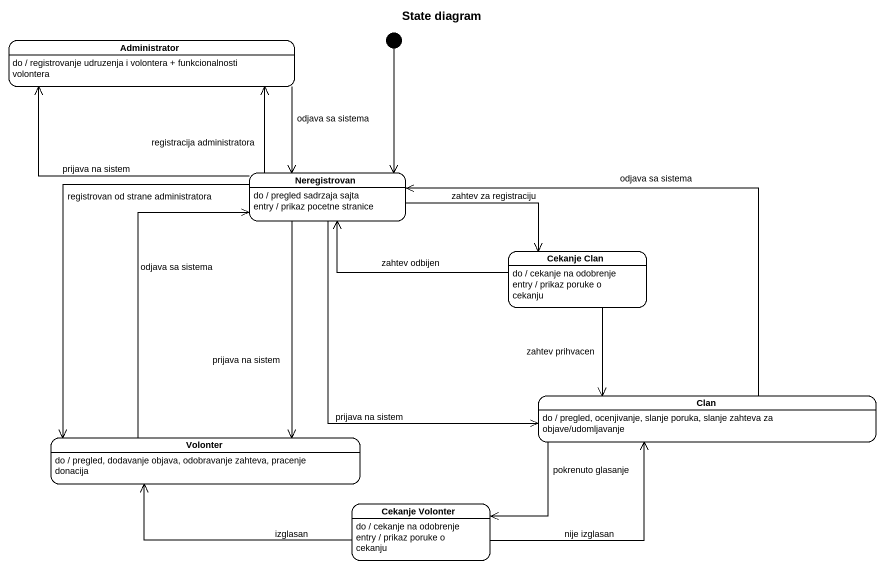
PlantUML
@startuml
title State diagram
hide empty description
state Administrator
Administrator : do / registrovanje udruzenja i volontera + funkcionalnosti volontera
state Neregistrovan
Neregistrovan : do / pregled sadrzaja sajta
Neregistrovan : entry / prikaz pocetne stranice
state "Cekanje Clan" as Cekanje_Clan
Cekanje_Clan : do / cekanje na odobrenje
Cekanje_Clan : entry / prikaz poruke o cekanju
state Clan
Clan : do / pregled, ocenjivanje, slanje poruka, slanje zahteva za objave/udomljavanje
state Volonter
Volonter : do / pregled, dodavanje objava, odobravanje zahteva, pracenje donacija
state "Cekanje Volonter" as Cekanje_Volonter
Cekanje_Volonter : do / cekanje na odobrenje
Cekanje_Volonter : entry / prikaz poruke o cekanju
[*] --> Neregistrovan
Administrator --> Neregistrovan : odjava sa sistema
Neregistrovan -up-> Administrator : prijava na sistem
Neregistrovan -up-> Administrator : registracija administratora
Neregistrovan -right-> Cekanje_Clan : zahtev za registraciju
Neregistrovan -right-> Clan : prijava na sistem
Neregistrovan --> Volonter : prijava na sistem
Neregistrovan --> Volonter : registrovan od strane administratora
Cekanje_Clan -left-> Neregistrovan : zahtev odbijen
Cekanje_Clan --> Clan : zahtev prihvacen
Clan -left-> Neregistrovan : odjava sa sistema
Clan -left-> Cekanje_Volonter : pokrenuto glasanje
Volonter -up-> Neregistrovan : odjava sa sistema
Cekanje_Volonter -right-> Clan : nije izglasan
Cekanje_Volonter -left-> Volonter : izglasan
@enduml
